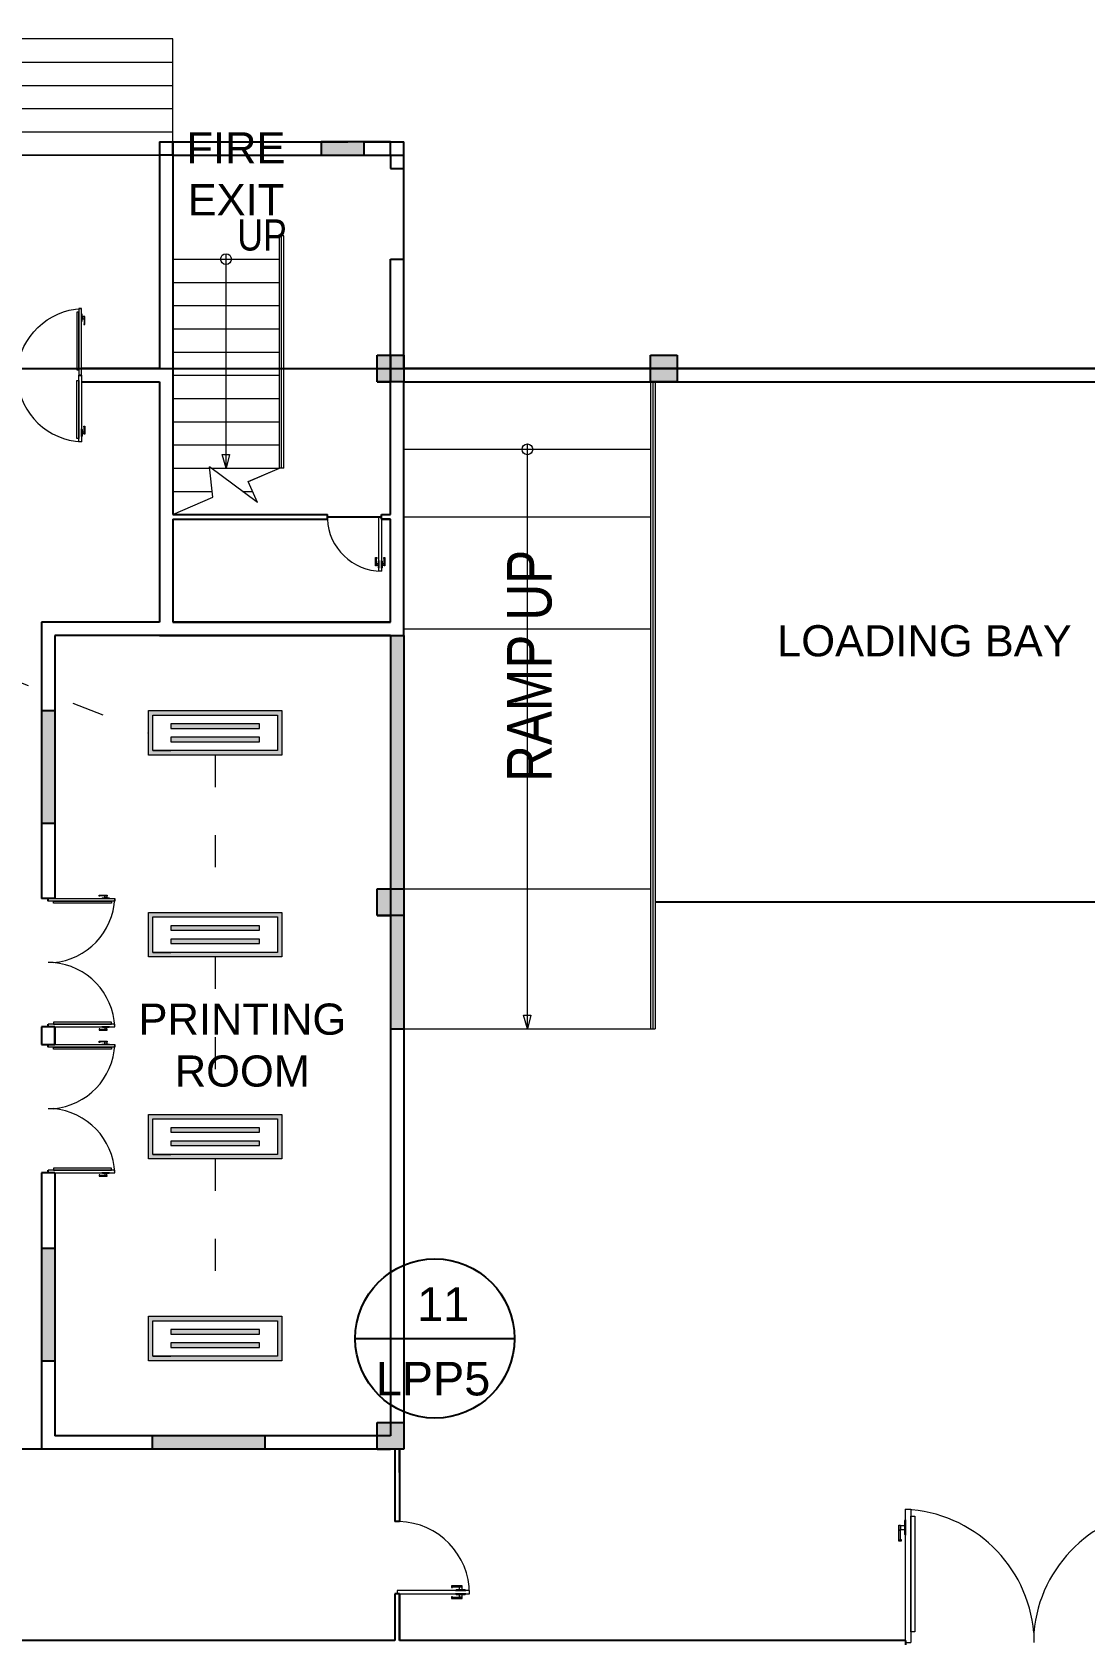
# Model space of a CAD drawing. Header units: millimetres. Extents: x 3339 to 2017737, y 4955 to 2748989.
# Drawn here: x 1506135 to 1517976, y 1287372 to 1305491 of the extents above; entities that cross this region are included whole.
import ezdxf

# ---------------------------------------------------------------- set-up
doc = ezdxf.new("R2010")
doc.units = ezdxf.units.MM
doc.header["$LTSCALE"] = 30
doc.linetypes.add('ACAD_ISO03W100', pattern=[30, 12, -18])
for name, color, linetype, lineweight in [('A-DETL-GENF', 92, 'Continuous', 13), ('A-DOOR', 31, 'Continuous', 13), ('LIGHT LINES', 6, 'ACAD_ISO03W100', 13), ('LIGHTS', 6, 'Continuous', 13), ('STAIR', 1, 'Continuous', 5), ('T-WAL', 4, 'Continuous', 5)]:
    doc.layers.add(name, color=color, linetype=linetype, lineweight=lineweight)
for name, color, linetype in [('DIM LINES', 7, 'Continuous'), ('TEXT', 7, 'Continuous'), ('window', 92, 'Continuous')]:
    doc.layers.add(name, color=color, linetype=linetype)
doc.styles.add('Arial Narrow', font='ARIALN.TTF', dxfattribs={"height": 200})
doc.styles.get("Standard").update_dxf_attribs({"font": 'arial.ttf'})
doc.dimstyles.new('GREEN', dxfattribs={"dimtxt": 1000, "dimasz": 600, "dimexe": 0.18, "dimexo": 0.0625, "dimgap": 0.09, "dimtad": 2, "dimdec": 0, "dimzin": 0, "dimdsep": 46, "dimtxsty": 'Standard', "dimblk": 'ARCHTICK', "dimcen": 0.09, "dimclrd": 3, "dimclre": 3, "dimclrt": 2, "dimadec": 0, "dimazin": 0, "dimtfac": 1, "dimtdec": 0, "dimtofl": 0, "dimtmove": 0, "dimatfit": 3, "dimfxl": 1, "dimtolj": 1, "dimtzin": 0, "dimarcsym": 0})

# ---------------------------------------------------------------- blocks, each defined once
blk = doc.blocks.new('double door no base 0.5')
at = {"color": 0}
for p, q in [((62065, 59903), (62095, 59903)), ((63478, 59903), (63508, 59903))]:
    blk.add_line(p, q, dxfattribs=at)
at = {"layer": 'A-DETL-GENF'}
for p, q in [((62095, 59843), (62095, 59193)), ((62118, 59843), (62095, 59843)), ((62118, 59193), (62118, 59843)), ((63456, 59193), (63456, 59843)), ((63456, 59843), (63478, 59843)), ((63478, 59843), (63478, 59193)), ((62036, 59324), (62027, 59332)), ((62027, 59332), (62027, 59271)), ((62042, 59332), (62027, 59332)), ((62027, 59271), (62036, 59271)), ((62037, 59271), (62027, 59271)), ((62027, 59271), (62027, 59242)), ((62036, 59271), (62036, 59324)), ((62036, 59324), (62042, 59324)), ((62037, 59242), (62037, 59271)), ((62037, 59268), (62037, 59244)), ((62061, 59268), (62037, 59268)), ((62042, 59324), (62042, 59332)), ((62065, 59299), (62061, 59294)), ((62061, 59294), (62061, 59218)), ((62061, 59244), (62061, 59268)), ((62065, 59214), (62065, 59299)), ((63508, 59214), (63508, 59299)), ((63508, 59299), (63513, 59294)), ((63513, 59294), (63513, 59218)), ((63513, 59244), (63513, 59268)), ((63513, 59268), (63537, 59268)), ((63532, 59324), (63532, 59332)), ((63532, 59332), (63546, 59332)), ((63538, 59324), (63532, 59324)), ((63537, 59271), (63546, 59271)), ((63537, 59242), (63537, 59271)), ((63537, 59268), (63537, 59244)), ((63538, 59324), (63546, 59332)), ((63538, 59271), (63538, 59324)), ((63546, 59271), (63538, 59271)), ((63546, 59332), (63546, 59271)), ((63546, 59271), (63546, 59242)), ((62027, 59242), (62037, 59242)), ((62037, 59244), (62061, 59244)), ((62061, 59218), (62065, 59214)), ((62095, 59193), (62118, 59193)), ((63478, 59193), (63456, 59193)), ((63513, 59218), (63508, 59214)), ((63537, 59244), (63513, 59244)), ((63546, 59242), (63537, 59242))]:
    blk.add_line(p, q, dxfattribs=at)
at = {"layer": 'A-DOOR', "lineweight": 18}
for p, q in [((62065, 59903), (62065, 59153)), ((62065, 59903), (62095, 59903)), ((62095, 59153), (62095, 59903)), ((63478, 59153), (63478, 59903)), ((63508, 59903), (63478, 59903)), ((63508, 59903), (63508, 59153)), ((62065, 59153), (62095, 59153)), ((63508, 59153), (63478, 59153))]:
    blk.add_line(p, q, dxfattribs=at)
at = {"layer": 'A-DOOR'}
blk.add_line((62787, 59847), (62787, 59903), dxfattribs=at)
for centre, start, end in [((62030, 59913), 272.6963, 355.0387), ((63544, 59913), 184.9613, 267.3037)]:
    blk.add_arc(centre, 760, start, end, dxfattribs=at)
blk = doc.blocks.new('_ArchTick')
at = {"color": 0, "linetype": 'ByBlock', "const_width": 0.15}
blk.add_lwpolyline([(-0.5, -0.5), (0.5, 0.5)], dxfattribs=at)
blk = doc.blocks.new('*D851')
at = {"layer": 'Defpoints', "color": 0, "transparency": 16777216}
for p in [(1519240, 1324539), (1429240, 1308509), (1519240, 1301709)]:
    blk.add_point(p, dxfattribs=at)
at = {"layer": 'DIM LINES', "color": 3, "linetype": 'ByBlock', "lineweight": -2, "transparency": 16777216}
for p, q in [((1429240, 1308509), (1429240, 1324539)), ((1429240, 1324539), (1519240, 1324539)), ((1519240, 1301709), (1519240, 1324539))]:
    blk.add_line(p, q, dxfattribs=at)
at = {"layer": 'DIM LINES', "color": 3, "lineweight": -2, "transparency": 16777216, "xscale": 600, "yscale": 600, "zscale": 600, "rotation": 180}
blk.add_blockref('_ArchTick', (1429240, 1324539), dxfattribs=at)
at = {"layer": 'DIM LINES', "color": 3, "lineweight": -2, "transparency": 16777216, "xscale": 600, "yscale": 600, "zscale": 600}
blk.add_blockref('_ArchTick', (1519240, 1324539), dxfattribs=at)
at = {"layer": 'DIM LINES', "color": 2, "transparency": 16777216, "insert": (1474240, 1325050), "char_height": 1000, "attachment_point": 5}
blk.add_mtext('\\A1;90000', dxfattribs=at)
blk = doc.blocks.new('*D860')
at = {"layer": 'Defpoints', "color": 0, "transparency": 16777216}
for p in [(1486165, 1301709), (1526826, 1301709), (1519240, 1238709)]:
    blk.add_point(p, dxfattribs=at)
at = {"layer": 'DIM LINES', "color": 3, "linetype": 'ByBlock', "lineweight": -2, "transparency": 16777216}
for p, q in [((1486165, 1301709), (1526826, 1301709)), ((1526826, 1238709), (1526826, 1301709)), ((1519240, 1238709), (1526826, 1238709))]:
    blk.add_line(p, q, dxfattribs=at)
at = {"layer": 'DIM LINES', "color": 3, "lineweight": -2, "transparency": 16777216, "xscale": 600, "yscale": 600, "zscale": 600}
for p, rotation in [((1526826, 1301709), 90), ((1526826, 1238709), 270)]:
    blk.add_blockref('_ArchTick', p, dxfattribs=dict(at, rotation=rotation))
at = {"layer": 'DIM LINES', "color": 2, "transparency": 16777216, "insert": (1527337, 1270209), "char_height": 1000, "attachment_point": 5, "rotation": 90}
blk.add_mtext('\\A1;63000', dxfattribs=at)
blk = doc.blocks.new('Poste with lines')
h = blk.add_hatch(color=2)
h.dxf.hatch_style = 1
h.paths.add_polyline_path([(13203, 12318), (12903, 12318), (12903, 12018), (13203, 12018)])
at = {"color": 0}
for p, q in [((12903, 12018), (12903, 12318)), ((12903, 12318), (13203, 12318)), ((12903, 12018), (12903, 12168)), ((13203, 12318), (13203, 12018)), ((12903, 12018), (13053, 12018)), ((13053, 12018), (12903, 12018)), ((13203, 12018), (12903, 12018))]:
    blk.add_line(p, q, dxfattribs=at)
blk = doc.blocks.new('slash')
at = {"layer": 'STAIR'}
for p, q in [((2543, 11669), (2695, 12018)), ((2309, 11772), (2708, 11231)), ((2173, 10818), (2370, 11270))]:
    blk.add_line(p, q, dxfattribs=at)
for points in [[(2309, 11772), (2543, 11669)], [(2370, 11270), (2708, 11231)]]:
    blk.add_lwpolyline(points, dxfattribs=at)

msp = doc.modelspace()

# ---------------------------------------------------------------- hatches: boundary and pattern name
at = {"layer": 'LIGHTS'}
h = msp.add_hatch(color=256, dxfattribs=at)
h.dxf.hatch_style = 1
h.paths.add_polyline_path([(1507443.703, 1297863.666), (1507443.675, 1297363.666), (1508943.675, 1297363.581), (1508943.703, 1297863.581)])
h.paths.add_polyline_path([(1507493.678, 1297413.664), (1507493.7, 1297813.664), (1508893.7, 1297813.584), (1508893.678, 1297413.584)], flags=16)
h.paths.add_polyline_path([(1507693.683, 1297513.652), (1507693.686, 1297563.652), (1508693.686, 1297563.595), (1508693.683, 1297513.595)], flags=0)
h.paths.add_polyline_path([(1507693.692, 1297663.652), (1507693.695, 1297713.652), (1508693.695, 1297713.595), (1508693.692, 1297663.595)], flags=0)
h = msp.add_hatch(color=256, dxfattribs=at)
h.dxf.hatch_style = 1
h.paths.add_polyline_path([(1507693.695, 1297713.652), (1507693.692, 1297663.652), (1508693.692, 1297663.595), (1508693.695, 1297713.595)])
h = msp.add_hatch(color=256, dxfattribs=at)
h.dxf.hatch_style = 1
h.paths.add_polyline_path([(1508693.683, 1297513.595), (1508693.686, 1297563.595), (1507693.686, 1297563.652), (1507693.683, 1297513.652)])
h = msp.add_hatch(color=256, dxfattribs=at)
h.dxf.hatch_style = 1
h.paths.add_polyline_path([(1507443.574, 1295593.778), (1507443.545, 1295093.778), (1508943.545, 1295093.692), (1508943.574, 1295593.692)])
h.paths.add_polyline_path([(1507493.548, 1295143.775), (1507493.571, 1295543.775), (1508893.571, 1295543.695), (1508893.548, 1295143.695)], flags=16)
h.paths.add_polyline_path([(1507693.554, 1295243.763), (1507693.557, 1295293.763), (1508693.557, 1295293.706), (1508693.554, 1295243.706)], flags=0)
h.paths.add_polyline_path([(1507693.563, 1295393.763), (1507693.565, 1295443.763), (1508693.565, 1295443.706), (1508693.563, 1295393.706)], flags=0)
h = msp.add_hatch(color=256, dxfattribs=at)
h.dxf.hatch_style = 1
h.paths.add_polyline_path([(1507693.565, 1295443.763), (1507693.563, 1295393.763), (1508693.563, 1295393.706), (1508693.565, 1295443.706)])
h = msp.add_hatch(color=256, dxfattribs=at)
h.dxf.hatch_style = 1
h.paths.add_polyline_path([(1508693.554, 1295243.706), (1508693.557, 1295293.706), (1507693.557, 1295293.763), (1507693.554, 1295243.763)])
h = msp.add_hatch(color=256, dxfattribs=at)
h.dxf.hatch_style = 1
h.paths.add_polyline_path([(1507443.445, 1293323.889), (1507443.416, 1292823.889), (1508943.416, 1292823.803), (1508943.445, 1293323.803)])
h.paths.add_polyline_path([(1507493.419, 1292873.886), (1507493.442, 1293273.886), (1508893.442, 1293273.806), (1508893.419, 1292873.806)], flags=16)
h.paths.add_polyline_path([(1507693.425, 1292973.874), (1507693.427, 1293023.874), (1508693.427, 1293023.817), (1508693.425, 1292973.817)], flags=0)
h.paths.add_polyline_path([(1507693.433, 1293123.874), (1507693.436, 1293173.874), (1508693.436, 1293173.817), (1508693.433, 1293123.817)], flags=0)
h = msp.add_hatch(color=256, dxfattribs=at)
h.dxf.hatch_style = 1
h.paths.add_polyline_path([(1507693.436, 1293173.874), (1507693.433, 1293123.874), (1508693.433, 1293123.817), (1508693.436, 1293173.817)])
h = msp.add_hatch(color=256, dxfattribs=at)
h.dxf.hatch_style = 1
h.paths.add_polyline_path([(1508693.425, 1292973.817), (1508693.427, 1293023.817), (1507693.427, 1293023.874), (1507693.425, 1292973.874)])
h = msp.add_hatch(color=256, dxfattribs=at)
h.dxf.hatch_style = 1
h.paths.add_polyline_path([(1507443.315, 1291054), (1507443.287, 1290554), (1508943.287, 1290553.914), (1508943.315, 1291053.914)])
h.paths.add_polyline_path([(1507493.29, 1290603.997), (1507493.312, 1291003.997), (1508893.312, 1291003.917), (1508893.29, 1290603.917)], flags=16)
h.paths.add_polyline_path([(1507693.295, 1290703.986), (1507693.298, 1290753.986), (1508693.298, 1290753.929), (1508693.295, 1290703.929)], flags=0)
h.paths.add_polyline_path([(1507693.304, 1290853.986), (1507693.307, 1290903.986), (1508693.307, 1290903.929), (1508693.304, 1290853.929)], flags=0)
h = msp.add_hatch(color=256, dxfattribs=at)
h.dxf.hatch_style = 1
h.paths.add_polyline_path([(1507693.307, 1290903.986), (1507693.304, 1290853.986), (1508693.304, 1290853.929), (1508693.307, 1290903.929)])
h = msp.add_hatch(color=256, dxfattribs=at)
h.dxf.hatch_style = 1
h.paths.add_polyline_path([(1508693.295, 1290703.929), (1508693.298, 1290753.929), (1507693.298, 1290753.986), (1507693.295, 1290703.986)])
at = {"layer": 'window'}
h = msp.add_hatch(color=256, dxfattribs=at)
h.dxf.hatch_style = 1
h.paths.add_polyline_path([(1509865.35, 1304259.357), (1509385.35, 1304259.357), (1509385.35, 1304109.357), (1509865.35, 1304109.357)])
h = msp.add_hatch(color=256, dxfattribs=at)
h.dxf.hatch_style = 1
h.paths.add_polyline_path([(1510315.35, 1298709.357), (1510165.35, 1298709.357), (1510165.35, 1295859.357), (1510315.35, 1295859.357)])
h.paths.add_polyline_path([(1510315.35, 1295559.357), (1510165.35, 1295559.357), (1510165.35, 1294284.357), (1510315.35, 1294284.357)])
h = msp.add_hatch(color=256, dxfattribs=at)
h.dxf.hatch_style = 1
h.paths.add_polyline_path([(1506240.35, 1297864.191), (1506240.35, 1296597.524), (1506390.35, 1296597.524), (1506390.35, 1297864.191)])
h = msp.add_hatch(color=256, dxfattribs=at)
h.dxf.hatch_style = 1
h.paths.add_polyline_path([(1506240.35, 1291821.191), (1506240.35, 1290554.524), (1506390.35, 1290554.524), (1506390.35, 1291821.191)])
h = msp.add_hatch(color=256, dxfattribs=at)
h.dxf.hatch_style = 1
h.paths.add_polyline_path([(1508750.303, 1289709.357), (1507483.637, 1289709.357), (1507483.637, 1289559.357), (1508750.303, 1289559.357)])

# ---------------------------------------------------------------- linework, layer by layer
at = {"color": 0}
for p, q in [((1507565.35, 1304259.357), (1507565.35, 1301709.357)), ((1507565.35, 1304259.357), (1509685.35, 1304259.357)), ((1509865.35, 1304259.357), (1509385.35, 1304259.357)), ((1509865.35, 1304259.357), (1510315.35, 1304259.357)), ((1510165.35, 1304259.357), (1509865.35, 1304259.357)), ((1510315.35, 1304109.357), (1510315.35, 1304259.357)), ((1507715.35, 1304109.357), (1507715.35, 1301709.357)), ((1507715.35, 1304109.357), (1509865.35, 1304109.357)), ((1509865.35, 1304109.357), (1510165.35, 1304109.357)), ((1510165.35, 1304109.357), (1510165.35, 1303959.357)), ((1510315.35, 1303959.357), (1510315.35, 1304109.357)), ((1510165.35, 1303959.357), (1510315.35, 1303959.357)), ((1510315.35, 1301709.357), (1510315.35, 1303959.357)), ((1510165.35, 1302939.913), (1510315.35, 1302939.913)), ((1510165.35, 1300067.691), (1510165.35, 1302939.913)), ((1510165.35, 1301859.357), (1510165.35, 1301559.357)), ((1510315.35, 1301859.357), (1510315.35, 1301709.357)), ((1507565.35, 1301709.357), (1506690.9, 1301709.357)), ((1506961.85, 1301709.357), (1507265.35, 1301709.357)), ((1507265.35, 1301709.357), (1506961.85, 1301709.357)), ((1507265.35, 1301709.357), (1506961.85, 1301709.357)), ((1507715.35, 1301709.357), (1507715.35, 1300067.691)), ((1510315.35, 1301709.357), (1519240.35, 1301709.357)), ((1513240.35, 1301709.357), (1510315.35, 1301709.357)), ((1519240.35, 1301709.357), (1510315.35, 1301709.357)), ((1519240.35, 1301709.357), (1510315.35, 1301709.357)), ((1519240.35, 1301709.357), (1510315.35, 1301709.357)), ((1519240.35, 1301709.357), (1513240.35, 1301709.357)), ((1506690.9, 1301559.364), (1507565.35, 1301559.357)), ((1507565.35, 1301559.357), (1507565.35, 1298859.357)), ((1510315.35, 1301559.357), (1519240.35, 1301559.357)), ((1510315.35, 1298709.357), (1510315.35, 1301559.357)), ((1507715.35, 1301409.357), (1507715.35, 1300067.691)), ((1507715.35, 1300067.691), (1509455.362, 1300067.691)), ((1509455.362, 1300017.691), (1509455.362, 1300067.691)), ((1509455.362, 1300042.691), (1510065.35, 1300042.691)), ((1510065.35, 1300067.691), (1510165.35, 1300067.691)), ((1510065.35, 1300017.691), (1510065.35, 1300067.691)), ((1507715.35, 1300017.691), (1507715.35, 1298859.357)), ((1507715.35, 1300017.691), (1507715.35, 1298859.357)), ((1507715.35, 1300017.691), (1509455.362, 1300017.691)), ((1510065.35, 1300017.691), (1510165.35, 1300017.691)), ((1510165.35, 1300017.691), (1510065.35, 1300017.691)), ((1510165.35, 1298859.357), (1510165.35, 1300017.691)), ((1506240.35, 1298859.357), (1506240.35, 1295752.357)), ((1507265.35, 1298859.357), (1506240.35, 1298859.357)), ((1507565.35, 1298859.357), (1507265.35, 1298859.357)), ((1510165.35, 1298859.357), (1507715.35, 1298859.357)), ((1507715.35, 1298859.357), (1510165.35, 1298859.357)), ((1506390.35, 1298709.357), (1506390.35, 1295752.357)), ((1510165.35, 1298709.357), (1506390.35, 1298709.357)), ((1506390.35, 1298709.357), (1506390.35, 1295752.357)), ((1507565.35, 1298709.357), (1510165.35, 1298709.357)), ((1507715.35, 1298709.357), (1510165.35, 1298709.357)), ((1510165.35, 1298709.357), (1510165.35, 1289709.357)), ((1510315.35, 1298709.357), (1510315.35, 1289559.357)), ((1506390.35, 1295752.357), (1506240.35, 1295752.357)), ((1518941.97, 1295709.357), (1513141.97, 1295709.357)), ((1506240.35, 1294309.357), (1506240.35, 1294109.357)), ((1506315.35, 1294309.357), (1506240.35, 1294309.357)), ((1506240.35, 1294309.357), (1506240.35, 1294109.357)), ((1506390.35, 1294309.357), (1506315.35, 1294309.357)), ((1506390.35, 1294309.357), (1506390.35, 1294109.357)), ((1506390.35, 1294109.357), (1506390.35, 1294309.357)), ((1506390.35, 1294309.357), (1506390.35, 1294209.357)), ((1506240.35, 1294109.357), (1506390.35, 1294109.357)), ((1506390.35, 1293389.695), (1506390.35, 1293386.02)), ((1506240.35, 1292666.357), (1506240.35, 1289559.357)), ((1506390.35, 1292666.357), (1506240.35, 1292666.357)), ((1506390.35, 1292666.357), (1506390.35, 1289709.357)), ((1510215.35, 1289559.357), (1486165.35, 1289559.357)), ((1510165.35, 1289709.357), (1506390.35, 1289709.357)), ((1510215.35, 1289559.357), (1510215.35, 1289298.357)), ((1510315.35, 1289559.357), (1510265.35, 1289559.357)), ((1510265.35, 1289559.357), (1510265.35, 1289298.357)), ((1510215.35, 1287932.549), (1510215.35, 1287409.357)), ((1510265.35, 1287932.549), (1510265.35, 1287409.357)), ((1510215.35, 1287409.357), (1486215.35, 1287409.357)), ((1515959.35, 1287409.357), (1510265.35, 1287409.357)), ((1515957.85, 1287409.357), (1515959.35, 1287409.357)), ((1515959.35, 1287409.357), (1515959.35, 1287359.357))]:
    msp.add_line(p, q, dxfattribs=at)
for p, q in [((1507715.35, 1304109.357), (1507715.35, 1304259.357)), ((1507715.35, 1304259.357), (1507715.35, 1304109.357)), ((1510165.35, 1304109.357), (1510165.35, 1304259.357)), ((1507715.35, 1304109.357), (1507565.35, 1304109.357)), ((1510165.35, 1304109.357), (1510315.35, 1304109.357)), ((1507715.35, 1303201.024), (1507715.35, 1300067.691)), ((1509764.8, 1290803.914), (1511564.8, 1290803.914)), ((1510265.35, 1289298.357), (1510265.35, 1289559.357)), ((1510215.35, 1289298.357), (1510215.35, 1288746.165)), ((1510265.35, 1289298.357), (1510265.35, 1288746.165)), ((1510265.35, 1288746.165), (1510215.35, 1288746.165)), ((1510265.35, 1287932.549), (1510215.35, 1287932.549)), ((1510265.35, 1287409.357), (1510265.35, 1287932.549))]:
    msp.add_line(p, q)
msp.add_circle((1510664.8, 1290803.914), 896.27)
at = {"layer": 'A-DETL-GENF'}
for p, q in [((1509997.25, 1299583.284), (1510011.621, 1299583.284)), ((1509997.25, 1299521.478), (1509997.25, 1299583.284)), ((1510005.835, 1299574.393), (1509997.25, 1299582.978)), ((1510005.835, 1299521.478), (1509997.25, 1299521.478)), ((1509997.25, 1299492.903), (1509997.25, 1299521.478)), ((1509997.25, 1299521.478), (1510006.775, 1299521.478)), ((1510011.621, 1299574.393), (1510005.835, 1299574.393)), ((1510005.835, 1299574.393), (1510005.835, 1299521.478)), ((1510006.775, 1299521.478), (1510006.775, 1299492.903)), ((1510006.775, 1299519.097), (1510030.588, 1299519.097)), ((1510006.775, 1299495.285), (1510006.775, 1299519.097)), ((1510011.621, 1299583.284), (1510011.621, 1299574.393)), ((1510030.588, 1299545.291), (1510035.35, 1299550.053)), ((1510030.588, 1299469.091), (1510030.588, 1299545.291)), ((1510030.588, 1299519.097), (1510030.588, 1299495.285)), ((1510035.35, 1299550.053), (1510035.35, 1299464.328)), ((1510065.35, 1299464.328), (1510065.35, 1299550.053)), ((1510065.35, 1299550.053), (1510070.113, 1299545.291)), ((1510070.113, 1299545.291), (1510070.113, 1299469.091)), ((1510070.113, 1299495.285), (1510070.113, 1299519.097)), ((1510070.113, 1299519.097), (1510093.925, 1299519.097)), ((1510089.079, 1299574.393), (1510089.079, 1299583.284)), ((1510089.079, 1299583.284), (1510103.45, 1299583.284)), ((1510094.865, 1299574.393), (1510089.079, 1299574.393)), ((1510093.925, 1299521.478), (1510103.45, 1299521.478)), ((1510093.925, 1299492.903), (1510093.925, 1299521.478)), ((1510093.925, 1299519.097), (1510093.925, 1299495.285)), ((1510094.865, 1299574.393), (1510103.45, 1299582.978)), ((1510094.865, 1299521.478), (1510094.865, 1299574.393)), ((1510103.45, 1299521.478), (1510094.865, 1299521.478)), ((1510103.45, 1299583.284), (1510103.45, 1299521.478)), ((1510103.45, 1299521.478), (1510103.45, 1299492.903)), ((1510006.775, 1299492.903), (1509997.25, 1299492.903)), ((1510030.588, 1299495.285), (1510006.775, 1299495.285)), ((1510035.35, 1299464.328), (1510030.588, 1299469.091)), ((1510070.113, 1299469.091), (1510065.35, 1299464.328)), ((1510093.925, 1299495.285), (1510070.113, 1299495.285)), ((1510103.45, 1299492.903), (1510093.925, 1299492.903)), ((1515883.15, 1288649.532), (1515883.15, 1288706.682)), ((1515883.15, 1288706.682), (1515902.2, 1288706.682)), ((1515883.15, 1288525.922), (1515883.15, 1288649.532)), ((1515883.15, 1288649.532), (1515900.321, 1288649.532)), ((1515902.2, 1288649.532), (1515883.15, 1288649.532)), ((1515900.321, 1288649.532), (1515900.321, 1288543.703)), ((1515902.2, 1288706.682), (1515902.2, 1288649.532)), ((1515902.2, 1288654.295), (1515902.2, 1288701.92)), ((1515902.2, 1288701.92), (1515949.825, 1288701.92)), ((1515949.825, 1288654.295), (1515902.2, 1288654.295)), ((1515949.825, 1288754.307), (1515959.35, 1288763.832)), ((1515949.825, 1288601.907), (1515949.825, 1288754.307)), ((1515949.825, 1288701.92), (1515949.825, 1288654.295)), ((1515959.35, 1288763.832), (1515959.35, 1288592.382)), ((1516019.35, 1287505.769), (1516019.35, 1288804.769)), ((1516019.35, 1288804.769), (1516064.35, 1288804.769)), ((1516064.35, 1288804.769), (1516064.35, 1287505.769)), ((1515900.321, 1288543.703), (1515883.15, 1288526.533)), ((1515911.891, 1288525.922), (1515883.15, 1288525.922)), ((1515900.321, 1288543.703), (1515911.891, 1288543.703)), ((1515911.891, 1288543.703), (1515911.891, 1288525.922)), ((1515959.35, 1288592.382), (1515949.825, 1288601.907)), ((1510852.893, 1288023.349), (1510852.893, 1288004.189)), ((1510935.3, 1288023.349), (1510852.893, 1288023.349)), ((1510852.893, 1288004.189), (1510864.747, 1288004.189)), ((1510864.747, 1288011.902), (1510853.3, 1288023.349)), ((1510864.747, 1288004.189), (1510864.747, 1288011.902)), ((1510864.747, 1288011.902), (1510935.3, 1288011.902)), ((1510903.55, 1287978.899), (1510897.2, 1287972.549)), ((1510897.2, 1287972.549), (1511011.5, 1287972.549)), ((1511011.5, 1287932.549), (1510897.2, 1287932.549)), ((1510897.2, 1287932.549), (1510903.55, 1287926.199)), ((1511005.15, 1287978.899), (1510903.55, 1287978.899)), ((1510903.55, 1287926.199), (1511005.15, 1287926.199)), ((1510935.3, 1288011.902), (1510935.3, 1288023.349)), ((1510973.4, 1288023.349), (1510935.3, 1288023.349)), ((1510935.3, 1288023.349), (1510935.3, 1288010.649)), ((1510935.3, 1288010.649), (1510973.4, 1288010.649)), ((1510938.475, 1288010.649), (1510938.475, 1287978.899)), ((1510970.225, 1288010.649), (1510938.475, 1288010.649)), ((1510938.475, 1287978.899), (1510970.225, 1287978.899)), ((1510970.225, 1287926.199), (1510938.475, 1287926.199)), ((1510938.475, 1287926.199), (1510938.475, 1287894.449)), ((1510970.225, 1287978.899), (1510970.225, 1288010.649)), ((1510970.225, 1287894.449), (1510970.225, 1287926.199)), ((1510973.4, 1288010.649), (1510973.4, 1288023.349)), ((1511011.5, 1287972.549), (1511005.15, 1287978.899)), ((1511005.15, 1287926.199), (1511011.5, 1287932.549)), ((1510864.747, 1287900.91), (1510852.893, 1287900.91)), ((1510852.893, 1287900.91), (1510852.893, 1287881.749)), ((1510852.893, 1287881.749), (1510935.3, 1287881.749)), ((1510864.747, 1287893.196), (1510853.3, 1287881.749)), ((1510864.747, 1287893.196), (1510864.747, 1287900.91)), ((1510935.3, 1287893.196), (1510864.747, 1287893.196)), ((1510935.3, 1287894.449), (1510935.3, 1287881.749)), ((1510973.4, 1287894.449), (1510935.3, 1287894.449)), ((1510935.3, 1287881.749), (1510935.3, 1287893.196)), ((1510935.3, 1287881.749), (1510973.4, 1287881.749)), ((1510938.475, 1287894.449), (1510970.225, 1287894.449)), ((1510973.4, 1287881.749), (1510973.4, 1287894.449)), ((1516064.35, 1287505.769), (1516019.35, 1287505.769))]:
    msp.add_line(p, q, dxfattribs=at)
at = {"layer": 'A-DOOR', "lineweight": 18}
for p, q in [((1510035.35, 1300042.691), (1510065.35, 1300042.691)), ((1510035.35, 1299432.191), (1510035.35, 1300042.691)), ((1510065.35, 1300042.691), (1510065.35, 1299432.191)), ((1510065.35, 1299432.191), (1510035.35, 1299432.191)), ((1515959.35, 1287384.357), (1515959.35, 1288884.357)), ((1515959.35, 1288884.357), (1516019.35, 1288884.357)), ((1516019.35, 1288884.357), (1516019.35, 1287384.357)), ((1510240.35, 1287972.549), (1510240.35, 1287932.549)), ((1511054.35, 1287972.549), (1510240.35, 1287972.549)), ((1510240.35, 1287932.549), (1511054.35, 1287932.549)), ((1511054.35, 1287932.549), (1511054.35, 1287972.549)), ((1515959.35, 1287384.357), (1516019.35, 1287384.357))]:
    msp.add_line(p, q, dxfattribs=at)
at = {"layer": 'A-DOOR'}
msp.add_line((1517402.35, 1287497.302), (1517402.35, 1287384.357), dxfattribs=at)
for centre, radius, start, end in [((1510065.35, 1300042.691), 610.5, 182.3469208, 270), ((1515887.835, 1287365.83), 1520.211, 4.961307, 87.3036501), ((1518916.865, 1287365.83), 1520.211, 92.6963499, 175.038693), ((1510240.35, 1287932.549), 814, 0, 88.2400249)]:
    msp.add_arc(centre, radius, start, end, dxfattribs=at)
at = {"layer": 'LIGHT LINES'}
for p, q in [((1504918.746, 1298608.977), (1507443.689, 1297613.666)), ((1508193.675, 1297363.624), (1508193.675, 1295593.735)), ((1508193.545, 1295093.735), (1508193.545, 1293323.846)), ((1508193.416, 1292823.846), (1508193.416, 1291053.957))]:
    msp.add_line(p, q, dxfattribs=at)
at = {"layer": 'LIGHTS'}
for p, q in [((1507443.675, 1297363.666), (1507443.703, 1297863.666)), ((1507443.703, 1297863.666), (1508943.703, 1297863.581)), ((1507493.678, 1297413.664), (1507493.7, 1297813.664)), ((1507493.7, 1297813.664), (1508893.7, 1297813.584)), ((1507693.695, 1297713.652), (1507693.692, 1297663.652)), ((1508693.695, 1297713.595), (1507693.695, 1297713.652)), ((1508693.692, 1297663.595), (1508693.695, 1297713.595)), ((1508893.7, 1297813.584), (1508893.678, 1297413.584)), ((1508943.703, 1297863.581), (1508943.675, 1297363.581)), ((1507693.686, 1297563.652), (1507693.683, 1297513.652)), ((1507693.683, 1297513.652), (1508693.683, 1297513.595)), ((1508693.686, 1297563.595), (1507693.686, 1297563.652)), ((1507693.692, 1297663.652), (1508693.692, 1297663.595)), ((1508693.683, 1297513.595), (1508693.686, 1297563.595)), ((1508943.675, 1297363.581), (1507443.675, 1297363.666)), ((1508893.678, 1297413.584), (1507493.678, 1297413.664)), ((1507493.678, 1297413.664), (1507693.678, 1297413.652)), ((1507443.545, 1295093.778), (1507443.574, 1295593.778)), ((1507443.574, 1295593.778), (1508943.574, 1295593.692)), ((1507493.548, 1295143.775), (1507493.571, 1295543.775)), ((1507493.571, 1295543.775), (1508893.571, 1295543.695)), ((1508893.571, 1295543.695), (1508893.548, 1295143.695)), ((1508943.574, 1295593.692), (1508943.545, 1295093.692)), ((1507693.565, 1295443.763), (1507693.563, 1295393.763)), ((1507693.563, 1295393.763), (1508693.563, 1295393.706)), ((1508693.565, 1295443.706), (1507693.565, 1295443.763)), ((1508693.563, 1295393.706), (1508693.565, 1295443.706)), ((1507693.557, 1295293.763), (1507693.554, 1295243.763)), ((1507693.554, 1295243.763), (1508693.554, 1295243.706)), ((1508693.557, 1295293.706), (1507693.557, 1295293.763)), ((1508693.554, 1295243.706), (1508693.557, 1295293.706)), ((1508943.545, 1295093.692), (1507443.545, 1295093.778)), ((1508893.548, 1295143.695), (1507493.548, 1295143.775)), ((1507493.548, 1295143.775), (1507693.548, 1295143.763)), ((1507443.416, 1292823.889), (1507443.445, 1293323.889)), ((1507443.445, 1293323.889), (1508943.445, 1293323.803)), ((1507493.419, 1292873.886), (1507493.442, 1293273.886)), ((1507493.442, 1293273.886), (1508893.442, 1293273.806)), ((1507693.436, 1293173.874), (1507693.433, 1293123.874)), ((1508693.436, 1293173.817), (1507693.436, 1293173.874)), ((1508693.433, 1293123.817), (1508693.436, 1293173.817)), ((1508893.442, 1293273.806), (1508893.419, 1292873.806)), ((1508943.445, 1293323.803), (1508943.416, 1292823.803)), ((1507693.427, 1293023.874), (1507693.425, 1292973.874)), ((1508693.427, 1293023.817), (1507693.427, 1293023.874)), ((1507693.433, 1293123.874), (1508693.433, 1293123.817)), ((1508693.425, 1292973.817), (1508693.427, 1293023.817)), ((1508943.416, 1292823.803), (1507443.416, 1292823.889)), ((1508893.419, 1292873.806), (1507493.419, 1292873.886)), ((1507493.419, 1292873.886), (1507693.419, 1292873.874)), ((1507693.425, 1292973.874), (1508693.425, 1292973.817)), ((1507443.287, 1290554), (1507443.315, 1291054)), ((1507443.315, 1291054), (1508943.315, 1291053.914)), ((1507493.29, 1290603.997), (1507493.312, 1291003.997)), ((1507493.312, 1291003.997), (1508893.312, 1291003.917)), ((1508893.312, 1291003.917), (1508893.29, 1290603.917)), ((1508943.315, 1291053.914), (1508943.287, 1290553.914)), ((1507693.307, 1290903.986), (1507693.304, 1290853.986)), ((1507693.304, 1290853.986), (1508693.304, 1290853.929)), ((1508693.307, 1290903.929), (1507693.307, 1290903.986)), ((1508693.304, 1290853.929), (1508693.307, 1290903.929)), ((1507693.298, 1290753.986), (1507693.295, 1290703.986)), ((1507693.295, 1290703.986), (1508693.295, 1290703.929)), ((1508693.298, 1290753.929), (1507693.298, 1290753.986)), ((1508693.295, 1290703.929), (1508693.298, 1290753.929)), ((1508943.287, 1290553.914), (1507443.287, 1290554)), ((1508893.29, 1290603.917), (1507493.29, 1290603.997)), ((1507493.29, 1290603.997), (1507693.29, 1290603.986))]:
    msp.add_line(p, q, dxfattribs=at)
at = {"layer": 'STAIR'}
for p, q in [((1507718.59, 1305414.913), (1504320.21, 1305414.913)), ((1507568.59, 1304109.357), (1504370.21, 1304109.357)), ((1508965.35, 1303201.024), (1508915.35, 1303201.024)), ((1513091.97, 1301559.357), (1513091.97, 1294284.357)), ((1513091.97, 1301559.357), (1513091.97, 1300042.691)), ((1513116.97, 1301559.357), (1513116.97, 1294284.357)), ((1513141.97, 1301559.357), (1513141.97, 1294284.357)), ((1513091.97, 1300801.024), (1510318.59, 1300801.024)), ((1508566.696, 1300438.184), (1508915.35, 1300589.913)), ((1508965.35, 1300589.913), (1508915.35, 1300589.913)), ((1507715.35, 1300067.691), (1508167.252, 1300264.352)), ((1510318.59, 1300042.691), (1513091.97, 1300042.691)), ((1510318.59, 1298784.357), (1513091.97, 1298784.357)), ((1510318.59, 1295859.357), (1513091.97, 1295859.357)), ((1510318.59, 1294284.357), (1513141.97, 1294284.357))]:
    msp.add_line(p, q, dxfattribs=at)
at = {"layer": 'STAIR', "color": 244, "linetype": 'ByBlock', "true_color": 0x991b1e}
for p, q in [((1507715.35, 1300067.691), (1507715.35, 1303201.024)), ((1508915.35, 1300589.913), (1508915.35, 1303201.024)), ((1508940.35, 1300589.913), (1508940.35, 1303201.024)), ((1508965.35, 1300589.913), (1508965.35, 1303201.024)), ((1507715.35, 1302939.913), (1508915.35, 1302939.913)), ((1507715.35, 1302678.802), (1508915.35, 1302678.802)), ((1507715.35, 1302417.691), (1508915.35, 1302417.691)), ((1507715.35, 1302156.58), (1508915.35, 1302156.58)), ((1507715.35, 1301895.469), (1508915.35, 1301895.469)), ((1507715.35, 1301634.357), (1508915.35, 1301634.357)), ((1507715.35, 1301373.246), (1508915.35, 1301373.246)), ((1507715.35, 1301112.135), (1508915.35, 1301112.135)), ((1507715.35, 1300851.024), (1508915.35, 1300851.024)), ((1507715.35, 1300589.913), (1508130.05, 1300589.913)), ((1508145.803, 1300589.913), (1508915.35, 1300589.913)), ((1507715.35, 1300328.802), (1508159.888, 1300328.802)), ((1508499.106, 1300328.802), (1508614.297, 1300328.802))]:
    msp.add_line(p, q, dxfattribs=at)
at = {"layer": 'STAIR', "color": 1}
for p, q in [((1508315.35, 1300589.913), (1508315.35, 1303000.292)), ((1511705.28, 1294284.357), (1511705.28, 1300861.404)), ((1508315.35, 1300589.913), (1508273.385, 1300743.311)), ((1508273.385, 1300743.311), (1508354.15, 1300743.311)), ((1508354.15, 1300743.311), (1508315.35, 1300589.913)), ((1511705.28, 1294284.357), (1511663.315, 1294437.755)), ((1511663.315, 1294437.755), (1511744.08, 1294437.755)), ((1511744.08, 1294437.755), (1511705.28, 1294284.357))]:
    msp.add_line(p, q, dxfattribs=at)
for centre in [(1508315.35, 1302939.913), (1511705.28, 1300801.024)]:
    msp.add_circle(centre, 60.379, dxfattribs=at)
at = {"layer": 'T-WAL', "color": 244, "linetype": 'ByBlock', "true_color": 0x991b1e}
for p, q in [((1507718.59, 1304109.357), (1507718.59, 1305414.913)), ((1504370.21, 1305153.802), (1507718.59, 1305153.802)), ((1504370.21, 1304892.691), (1507718.59, 1304892.691)), ((1504370.21, 1304631.58), (1507718.59, 1304631.58)), ((1504370.21, 1304370.469), (1507718.59, 1304370.469)), ((1504370.21, 1304109.357), (1507718.59, 1304109.357))]:
    msp.add_line(p, q, dxfattribs=at)
at = {"layer": 'window'}
for p, q in [((1509385.35, 1304259.357), (1509385.35, 1304109.357)), ((1509865.35, 1304259.357), (1509865.35, 1304109.357)), ((1510165.35, 1298709.357), (1510315.35, 1298709.357)), ((1506240.35, 1297864.191), (1506390.35, 1297864.191)), ((1506240.35, 1296597.524), (1506390.35, 1296597.524)), ((1510165.35, 1294284.357), (1510315.35, 1294284.357)), ((1506240.35, 1291821.191), (1506390.35, 1291821.191)), ((1506240.35, 1290554.524), (1506390.35, 1290554.524)), ((1507483.637, 1289709.357), (1507483.637, 1289559.357)), ((1508750.303, 1289709.357), (1508750.303, 1289559.357))]:
    msp.add_line(p, q, dxfattribs=at)

# ---------------------------------------------------------------- block references
at = {"color": 0, "xscale": -1, "rotation": 180.0004165749342}
msp.add_blockref('double door no base 0.5', (1443182.193, 1361537.099), dxfattribs=at)
at = {"color": 0}
for p in [(1497113.479, 1289541.247), (1500186.859, 1289541.247), (1497113.479, 1283541.247), (1497113.479, 1277541.247)]:
    msp.add_blockref('Poste with lines', p, dxfattribs=at)
for p, rotation in [((1443182.193, 1241731.557), 359.9995834250659), ((1566218.612, 1232244.086), 90.00000000001343), ((1566218.612, 1230601.086), 90.00000000001343)]:
    msp.add_blockref('double door no base 0.5', p, dxfattribs=dict(at, rotation=rotation))
at = {"layer": 'STAIR', "color": 0, "xscale": -1, "rotation": 270.0000000000028}
msp.add_blockref('slash', (1496897.239, 1297894.756), dxfattribs=at)

# ---------------------------------------------------------------- texts
at = {"char_height": 377.35925, "attachment_point": 1}
for s, insert in [('\\pxt0.39537;11', (1510464.8, 1291379.253)), ('\\pxqc,t0.39537;LPP5', (1510454.8, 1290541.274))]:
    msp.add_mtext_dynamic_manual_height_columns(s, width=377.35925, gutter_width=1886.796, heights=[0], dxfattribs=dict(at, insert=insert))
at = {"layer": 'STAIR', "color": 1, "insert": (1508442.441, 1303386.484), "char_height": 350, "attachment_point": 1, "style": 'Arial Narrow'}
msp.add_mtext_dynamic_manual_height_columns('UP', width=800.09192, gutter_width=1, heights=[136.329], dxfattribs=at)
at = {"layer": 'STAIR', "color": 1, "insert": (1511477.037, 1297062.762), "char_height": 500, "attachment_point": 1, "rotation": 90, "style": 'Arial Narrow'}
msp.add_mtext_dynamic_manual_height_columns('RAMP UP', width=2734.67667, gutter_width=1011.132, heights=[253.4], dxfattribs=at)
msp.add_mtext_dynamic_manual_height_columns('RAMP UP', width=2734.67667, gutter_width=1011.132, heights=[253.4], dxfattribs=at)
at = {"layer": 'TEXT', "char_height": 350, "attachment_point": 1}
for s, width, insert in [('\\pxqc;FIRE EXIT', 1254.53393, (1507799.196, 1304366.114)), ('\\pxqc;LOADING BAY', 4394.73285, (1513974.299, 1298824.041)), ('\\pxqc;PRINTING ROOM', 3290.12636, (1506854.08, 1294569.845))]:
    msp.add_mtext_dynamic_manual_height_columns(s, width=width, gutter_width=0, heights=[1406.025], dxfattribs=dict(at, insert=insert))

# ---------------------------------------------------------------- dimensions: what is measured, and where the dimension line sits
at = {"layer": 'DIM LINES', "color": 0}
dim = msp.add_linear_dim(base=(1519240.35, 1324539.298), p1=(1429240.35, 1308509.357), p2=(1519240.35, 1301709.357), dimstyle='GREEN', dxfattribs=at)
dim.commit()
dim.dimension.update_dxf_attribs({"geometry": '*D851', "text_midpoint": (1474240.35, 1325049.961)})
dim = msp.add_linear_dim(base=(1526826.032, 1301709.357), p1=(1519240.35, 1238709.357), p2=(1486165.35, 1301709.357), angle=90, dimstyle='GREEN', dxfattribs=at)
dim.commit()
dim.dimension.update_dxf_attribs({"geometry": '*D860', "text_midpoint": (1527337.036, 1270209.357)})

doc.saveas('drawing.dxf')
